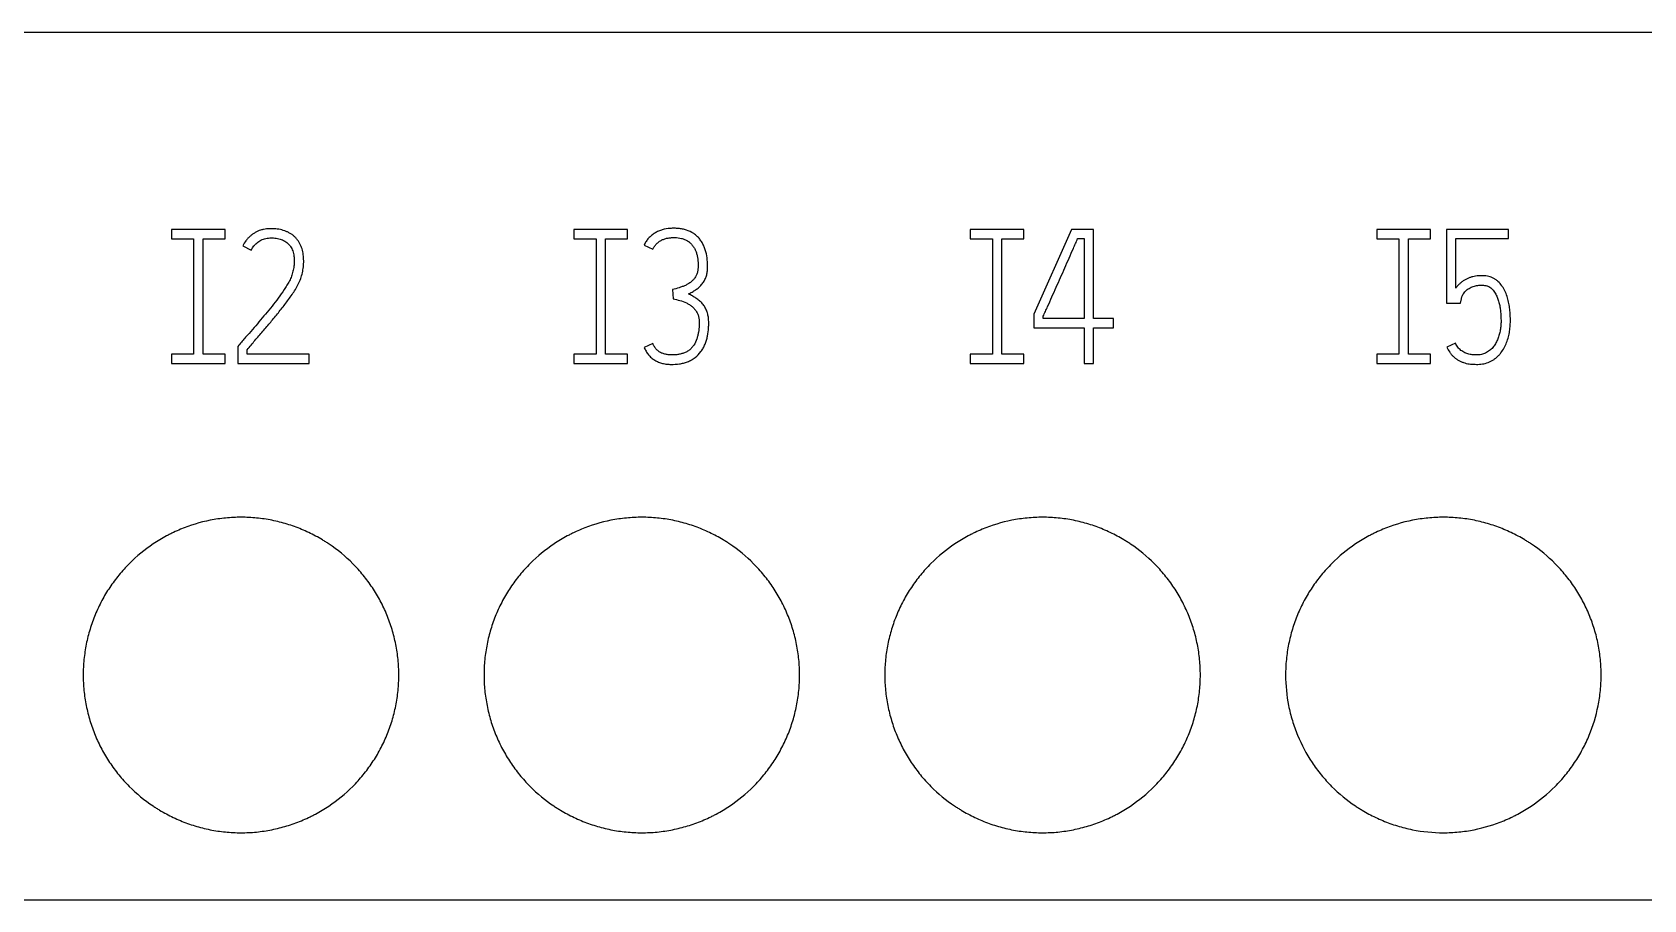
# Model space of a CAD drawing. Extents: x 0 to 420, y 0 to 297.
# Drawn here: x 113.14 to 133.57, y 223.79 to 234.79 of the extents above; entities that cross this region are included whole.
import ezdxf

# ---------------------------------------------------------------- set-up
doc = ezdxf.new("R2010")
doc.units = 0
doc.header["$LTSCALE"] = 23.1
doc.layers.add('10000_FRONT', color=7, linetype='CONTINUOUS')
doc.layers.add('10500_FRONT_LABELING', color=7, linetype='CONTINUOUS')

msp = doc.modelspace()

# ---------------------------------------------------------------- linework, layer by layer
at = {"layer": '10000_FRONT', "color": 7, "linetype": 'CONTINUOUS'}
for p, q in [((90.196, 234.789), (161.696, 234.789)), ((90.196, 223.789), (161.696, 223.789))]:
    msp.add_line(p, q, dxfattribs=at)
for points, knots in [([(117.786, 226.639), (117.786, 226.705), (117.783, 226.771), (117.77, 226.9), (117.761, 226.964), (117.735, 227.092), (117.72, 227.155), (117.691, 227.249), (117.681, 227.28), (117.659, 227.342), (117.647, 227.373), (117.61, 227.463), (117.554, 227.581), (117.488, 227.693), (117.433, 227.774), (117.415, 227.801), (117.376, 227.854), (117.355, 227.88), (117.293, 227.956), (117.249, 228.005), (117.111, 228.143), (117.01, 228.226), (116.888, 228.309), (116.874, 228.318), (116.846, 228.336), (116.832, 228.344), (116.789, 228.37), (116.761, 228.386), (116.674, 228.433), (116.615, 228.461), (116.494, 228.511), (116.433, 228.533), (116.339, 228.562), (116.307, 228.571), (116.243, 228.587), (116.211, 228.594), (116.114, 228.614), (115.984, 228.633), (115.853, 228.639), (115.723, 228.64), (115.657, 228.636), (115.558, 228.627), (115.526, 228.623), (115.46, 228.613), (115.298, 228.585), (115.142, 228.537), (114.99, 228.475), (114.96, 228.461), (114.915, 228.44), (114.901, 228.433), (114.871, 228.418), (114.798, 228.38), (114.728, 228.338), (114.565, 228.229), (114.464, 228.146), (114.348, 228.029), (114.325, 228.005), (114.281, 227.957), (114.26, 227.932), (114.197, 227.856), (114.159, 227.804), (114.086, 227.696), (114.053, 227.64), (114.007, 227.553), (113.992, 227.524), (113.964, 227.464), (113.95, 227.434), (113.913, 227.343), (113.869, 227.221), (113.838, 227.095), (113.818, 226.999), (113.813, 226.967), (113.803, 226.902), (113.799, 226.869), (113.789, 226.771), (113.786, 226.705), (113.786, 226.639)], [0, 0, 0, 0, 0.03125, 0.03125, 0.0625, 0.0625, 0.09375, 0.09375, 0.109375, 0.109375, 0.125, 0.125, 0.15625, 0.1875, 0.1875, 0.203125, 0.203125, 0.21875, 0.21875, 0.25, 0.25, 0.3125, 0.3125, 0.320312, 0.320312, 0.328125, 0.328125, 0.34375, 0.34375, 0.375, 0.375, 0.40625, 0.40625, 0.421875, 0.421875, 0.4375, 0.4375, 0.46875, 0.5, 0.5, 0.53125, 0.53125, 0.546875, 0.546875, 0.5625, 0.625, 0.625, 0.640625, 0.640625, 0.648438, 0.648438, 0.65625, 0.6875, 0.6875, 0.75, 0.75, 0.765625, 0.765625, 0.78125, 0.78125, 0.8125, 0.8125, 0.84375, 0.84375, 0.859375, 0.859375, 0.875, 0.875, 0.90625, 0.9375, 0.9375, 0.953125, 0.953125, 0.96875, 0.96875, 1, 1, 1, 1]), ([(122.866, 226.639), (122.866, 226.705), (122.863, 226.771), (122.85, 226.9), (122.841, 226.964), (122.815, 227.092), (122.8, 227.155), (122.771, 227.249), (122.761, 227.28), (122.739, 227.342), (122.727, 227.373), (122.69, 227.463), (122.634, 227.581), (122.568, 227.693), (122.513, 227.774), (122.495, 227.801), (122.456, 227.854), (122.435, 227.88), (122.373, 227.956), (122.329, 228.005), (122.191, 228.143), (122.09, 228.226), (121.968, 228.309), (121.954, 228.318), (121.926, 228.336), (121.912, 228.344), (121.869, 228.37), (121.841, 228.386), (121.754, 228.433), (121.695, 228.461), (121.574, 228.511), (121.513, 228.533), (121.419, 228.562), (121.387, 228.571), (121.323, 228.587), (121.291, 228.594), (121.194, 228.614), (121.064, 228.633), (120.933, 228.639), (120.803, 228.64), (120.737, 228.636), (120.638, 228.627), (120.606, 228.623), (120.54, 228.613), (120.378, 228.585), (120.222, 228.537), (120.07, 228.475), (120.04, 228.461), (119.995, 228.44), (119.981, 228.433), (119.951, 228.418), (119.878, 228.38), (119.808, 228.338), (119.645, 228.229), (119.544, 228.146), (119.428, 228.029), (119.405, 228.005), (119.361, 227.957), (119.34, 227.932), (119.277, 227.856), (119.239, 227.804), (119.166, 227.696), (119.133, 227.64), (119.087, 227.553), (119.072, 227.524), (119.044, 227.464), (119.03, 227.434), (118.993, 227.343), (118.949, 227.221), (118.918, 227.095), (118.898, 226.999), (118.893, 226.967), (118.883, 226.902), (118.879, 226.869), (118.869, 226.771), (118.866, 226.705), (118.866, 226.639)], [0, 0, 0, 0, 0.03125, 0.03125, 0.0625, 0.0625, 0.09375, 0.09375, 0.109375, 0.109375, 0.125, 0.125, 0.15625, 0.1875, 0.1875, 0.203125, 0.203125, 0.21875, 0.21875, 0.25, 0.25, 0.3125, 0.3125, 0.320312, 0.320312, 0.328125, 0.328125, 0.34375, 0.34375, 0.375, 0.375, 0.40625, 0.40625, 0.421875, 0.421875, 0.4375, 0.4375, 0.46875, 0.5, 0.5, 0.53125, 0.53125, 0.546875, 0.546875, 0.5625, 0.625, 0.625, 0.640625, 0.640625, 0.648438, 0.648438, 0.65625, 0.6875, 0.6875, 0.75, 0.75, 0.765625, 0.765625, 0.78125, 0.78125, 0.8125, 0.8125, 0.84375, 0.84375, 0.859375, 0.859375, 0.875, 0.875, 0.90625, 0.9375, 0.9375, 0.953125, 0.953125, 0.96875, 0.96875, 1, 1, 1, 1]), ([(127.946, 226.639), (127.946, 226.705), (127.943, 226.771), (127.93, 226.9), (127.921, 226.964), (127.895, 227.092), (127.88, 227.155), (127.851, 227.249), (127.841, 227.28), (127.819, 227.342), (127.807, 227.373), (127.77, 227.463), (127.714, 227.581), (127.648, 227.693), (127.593, 227.774), (127.575, 227.801), (127.536, 227.854), (127.515, 227.88), (127.453, 227.956), (127.409, 228.005), (127.271, 228.143), (127.17, 228.226), (127.048, 228.309), (127.034, 228.318), (127.006, 228.336), (126.992, 228.344), (126.949, 228.37), (126.921, 228.386), (126.834, 228.433), (126.775, 228.461), (126.654, 228.511), (126.593, 228.533), (126.499, 228.562), (126.467, 228.571), (126.403, 228.587), (126.371, 228.594), (126.274, 228.614), (126.144, 228.633), (126.013, 228.639), (125.883, 228.64), (125.817, 228.636), (125.718, 228.627), (125.686, 228.623), (125.62, 228.613), (125.458, 228.585), (125.302, 228.537), (125.15, 228.475), (125.12, 228.461), (125.075, 228.44), (125.061, 228.433), (125.031, 228.418), (124.958, 228.38), (124.888, 228.338), (124.725, 228.229), (124.624, 228.146), (124.508, 228.029), (124.485, 228.005), (124.441, 227.957), (124.42, 227.932), (124.357, 227.856), (124.319, 227.804), (124.246, 227.696), (124.213, 227.64), (124.167, 227.553), (124.152, 227.524), (124.124, 227.464), (124.11, 227.434), (124.073, 227.343), (124.029, 227.221), (123.998, 227.095), (123.978, 226.999), (123.973, 226.967), (123.963, 226.902), (123.959, 226.869), (123.949, 226.771), (123.946, 226.705), (123.946, 226.639)], [0, 0, 0, 0, 0.03125, 0.03125, 0.0625, 0.0625, 0.09375, 0.09375, 0.109375, 0.109375, 0.125, 0.125, 0.15625, 0.1875, 0.1875, 0.203125, 0.203125, 0.21875, 0.21875, 0.25, 0.25, 0.3125, 0.3125, 0.320312, 0.320312, 0.328125, 0.328125, 0.34375, 0.34375, 0.375, 0.375, 0.40625, 0.40625, 0.421875, 0.421875, 0.4375, 0.4375, 0.46875, 0.5, 0.5, 0.53125, 0.53125, 0.546875, 0.546875, 0.5625, 0.625, 0.625, 0.640625, 0.640625, 0.648438, 0.648438, 0.65625, 0.6875, 0.6875, 0.75, 0.75, 0.765625, 0.765625, 0.78125, 0.78125, 0.8125, 0.8125, 0.84375, 0.84375, 0.859375, 0.859375, 0.875, 0.875, 0.90625, 0.9375, 0.9375, 0.953125, 0.953125, 0.96875, 0.96875, 1, 1, 1, 1]), ([(133.026, 226.639), (133.026, 226.705), (133.023, 226.771), (133.01, 226.9), (133.001, 226.964), (132.975, 227.092), (132.96, 227.155), (132.931, 227.249), (132.921, 227.28), (132.899, 227.342), (132.887, 227.373), (132.85, 227.463), (132.794, 227.581), (132.728, 227.693), (132.673, 227.774), (132.655, 227.801), (132.616, 227.854), (132.595, 227.88), (132.533, 227.956), (132.489, 228.005), (132.351, 228.143), (132.25, 228.226), (132.128, 228.309), (132.114, 228.318), (132.086, 228.336), (132.072, 228.344), (132.029, 228.37), (132.001, 228.386), (131.914, 228.433), (131.855, 228.461), (131.734, 228.511), (131.673, 228.533), (131.579, 228.562), (131.547, 228.571), (131.483, 228.587), (131.451, 228.594), (131.354, 228.614), (131.224, 228.633), (131.093, 228.639), (130.963, 228.64), (130.897, 228.636), (130.798, 228.627), (130.766, 228.623), (130.7, 228.613), (130.538, 228.585), (130.382, 228.537), (130.23, 228.475), (130.2, 228.461), (130.155, 228.44), (130.141, 228.433), (130.111, 228.418), (130.038, 228.38), (129.968, 228.338), (129.805, 228.229), (129.704, 228.146), (129.588, 228.029), (129.565, 228.005), (129.521, 227.957), (129.5, 227.932), (129.437, 227.856), (129.399, 227.804), (129.326, 227.696), (129.293, 227.64), (129.247, 227.553), (129.232, 227.524), (129.204, 227.464), (129.19, 227.434), (129.153, 227.343), (129.109, 227.221), (129.078, 227.095), (129.058, 226.999), (129.053, 226.967), (129.043, 226.902), (129.039, 226.869), (129.029, 226.771), (129.026, 226.705), (129.026, 226.639)], [0, 0, 0, 0, 0.03125, 0.03125, 0.0625, 0.0625, 0.09375, 0.09375, 0.109375, 0.109375, 0.125, 0.125, 0.15625, 0.1875, 0.1875, 0.203125, 0.203125, 0.21875, 0.21875, 0.25, 0.25, 0.3125, 0.3125, 0.320312, 0.320312, 0.328125, 0.328125, 0.34375, 0.34375, 0.375, 0.375, 0.40625, 0.40625, 0.421875, 0.421875, 0.4375, 0.4375, 0.46875, 0.5, 0.5, 0.53125, 0.53125, 0.546875, 0.546875, 0.5625, 0.625, 0.625, 0.640625, 0.640625, 0.648438, 0.648438, 0.65625, 0.6875, 0.6875, 0.75, 0.75, 0.765625, 0.765625, 0.78125, 0.78125, 0.8125, 0.8125, 0.84375, 0.84375, 0.859375, 0.859375, 0.875, 0.875, 0.90625, 0.9375, 0.9375, 0.953125, 0.953125, 0.96875, 0.96875, 1, 1, 1, 1]), ([(113.786, 226.639), (113.786, 226.574), (113.789, 226.508), (113.802, 226.379), (113.812, 226.315), (113.837, 226.187), (113.853, 226.124), (113.881, 226.03), (113.891, 225.999), (113.913, 225.937), (113.925, 225.906), (113.962, 225.816), (114.018, 225.698), (114.085, 225.586), (114.139, 225.505), (114.158, 225.478), (114.197, 225.425), (114.217, 225.399), (114.279, 225.322), (114.323, 225.274), (114.462, 225.135), (114.562, 225.052), (114.685, 224.97), (114.699, 224.961), (114.726, 224.943), (114.741, 224.934), (114.783, 224.909), (114.812, 224.893), (114.898, 224.846), (114.957, 224.818), (115.078, 224.768), (115.139, 224.746), (115.233, 224.717), (115.265, 224.708), (115.329, 224.692), (115.361, 224.685), (115.458, 224.665), (115.588, 224.646), (115.719, 224.64), (115.85, 224.639), (115.915, 224.642), (116.014, 224.652), (116.047, 224.656), (116.112, 224.666), (116.144, 224.672), (116.241, 224.691), (116.304, 224.707), (116.429, 224.745), (116.491, 224.767), (116.582, 224.804), (116.612, 224.818), (116.657, 224.839), (116.671, 224.846), (116.701, 224.861), (116.774, 224.899), (116.844, 224.941), (117.007, 225.05), (117.108, 225.133), (117.225, 225.25), (117.247, 225.273), (117.291, 225.322), (117.313, 225.347), (117.375, 225.423), (117.413, 225.475), (117.486, 225.583), (117.519, 225.639), (117.566, 225.726), (117.58, 225.755), (117.609, 225.815), (117.622, 225.845), (117.659, 225.936), (117.703, 226.058), (117.735, 226.184), (117.754, 226.28), (117.759, 226.312), (117.769, 226.377), (117.773, 226.41), (117.783, 226.508), (117.786, 226.574), (117.786, 226.639)], [0, 0, 0, 0, 0.03125, 0.03125, 0.0625, 0.0625, 0.09375, 0.09375, 0.109375, 0.109375, 0.125, 0.125, 0.15625, 0.1875, 0.1875, 0.203125, 0.203125, 0.21875, 0.21875, 0.25, 0.25, 0.3125, 0.3125, 0.320312, 0.320312, 0.328125, 0.328125, 0.34375, 0.34375, 0.375, 0.375, 0.40625, 0.40625, 0.421875, 0.421875, 0.4375, 0.4375, 0.46875, 0.5, 0.5, 0.53125, 0.53125, 0.546875, 0.546875, 0.5625, 0.5625, 0.59375, 0.59375, 0.625, 0.625, 0.640625, 0.640625, 0.648438, 0.648438, 0.65625, 0.6875, 0.6875, 0.75, 0.75, 0.765625, 0.765625, 0.78125, 0.78125, 0.8125, 0.8125, 0.84375, 0.84375, 0.859375, 0.859375, 0.875, 0.875, 0.90625, 0.9375, 0.9375, 0.953125, 0.953125, 0.96875, 0.96875, 1, 1, 1, 1]), ([(118.866, 226.639), (118.866, 226.574), (118.869, 226.508), (118.882, 226.379), (118.892, 226.315), (118.917, 226.187), (118.933, 226.124), (118.961, 226.03), (118.971, 225.999), (118.993, 225.937), (119.005, 225.906), (119.042, 225.816), (119.098, 225.698), (119.165, 225.586), (119.219, 225.505), (119.238, 225.478), (119.277, 225.425), (119.297, 225.399), (119.359, 225.322), (119.403, 225.274), (119.542, 225.135), (119.642, 225.052), (119.765, 224.97), (119.779, 224.961), (119.806, 224.943), (119.821, 224.934), (119.863, 224.909), (119.892, 224.893), (119.978, 224.846), (120.037, 224.818), (120.158, 224.768), (120.219, 224.746), (120.313, 224.717), (120.345, 224.708), (120.409, 224.692), (120.441, 224.685), (120.538, 224.665), (120.668, 224.646), (120.799, 224.64), (120.93, 224.639), (120.995, 224.642), (121.094, 224.652), (121.127, 224.656), (121.192, 224.666), (121.224, 224.672), (121.321, 224.691), (121.384, 224.707), (121.509, 224.745), (121.571, 224.767), (121.662, 224.804), (121.692, 224.818), (121.737, 224.839), (121.751, 224.846), (121.781, 224.861), (121.854, 224.899), (121.924, 224.941), (122.087, 225.05), (122.188, 225.133), (122.305, 225.25), (122.327, 225.273), (122.371, 225.322), (122.393, 225.347), (122.455, 225.423), (122.493, 225.475), (122.566, 225.583), (122.599, 225.639), (122.646, 225.726), (122.66, 225.755), (122.689, 225.815), (122.702, 225.845), (122.739, 225.936), (122.783, 226.058), (122.815, 226.184), (122.834, 226.28), (122.839, 226.312), (122.849, 226.377), (122.853, 226.41), (122.863, 226.508), (122.866, 226.574), (122.866, 226.639)], [0, 0, 0, 0, 0.03125, 0.03125, 0.0625, 0.0625, 0.09375, 0.09375, 0.109375, 0.109375, 0.125, 0.125, 0.15625, 0.1875, 0.1875, 0.203125, 0.203125, 0.21875, 0.21875, 0.25, 0.25, 0.3125, 0.3125, 0.320312, 0.320312, 0.328125, 0.328125, 0.34375, 0.34375, 0.375, 0.375, 0.40625, 0.40625, 0.421875, 0.421875, 0.4375, 0.4375, 0.46875, 0.5, 0.5, 0.53125, 0.53125, 0.546875, 0.546875, 0.5625, 0.5625, 0.59375, 0.59375, 0.625, 0.625, 0.640625, 0.640625, 0.648438, 0.648438, 0.65625, 0.6875, 0.6875, 0.75, 0.75, 0.765625, 0.765625, 0.78125, 0.78125, 0.8125, 0.8125, 0.84375, 0.84375, 0.859375, 0.859375, 0.875, 0.875, 0.90625, 0.9375, 0.9375, 0.953125, 0.953125, 0.96875, 0.96875, 1, 1, 1, 1]), ([(123.946, 226.639), (123.946, 226.574), (123.949, 226.508), (123.962, 226.379), (123.972, 226.315), (123.997, 226.187), (124.013, 226.124), (124.041, 226.03), (124.051, 225.999), (124.073, 225.937), (124.085, 225.906), (124.122, 225.816), (124.178, 225.698), (124.245, 225.586), (124.299, 225.505), (124.318, 225.478), (124.357, 225.425), (124.377, 225.399), (124.439, 225.322), (124.483, 225.274), (124.622, 225.135), (124.722, 225.052), (124.845, 224.97), (124.859, 224.961), (124.886, 224.943), (124.901, 224.934), (124.943, 224.909), (124.972, 224.893), (125.058, 224.846), (125.117, 224.818), (125.238, 224.768), (125.299, 224.746), (125.393, 224.717), (125.425, 224.708), (125.489, 224.692), (125.521, 224.685), (125.618, 224.665), (125.748, 224.646), (125.879, 224.64), (126.01, 224.639), (126.075, 224.642), (126.174, 224.652), (126.207, 224.656), (126.272, 224.666), (126.304, 224.672), (126.401, 224.691), (126.464, 224.707), (126.589, 224.745), (126.651, 224.767), (126.742, 224.804), (126.772, 224.818), (126.817, 224.839), (126.831, 224.846), (126.861, 224.861), (126.934, 224.899), (127.004, 224.941), (127.167, 225.05), (127.268, 225.133), (127.385, 225.25), (127.407, 225.273), (127.451, 225.322), (127.473, 225.347), (127.535, 225.423), (127.573, 225.475), (127.646, 225.583), (127.679, 225.639), (127.726, 225.726), (127.74, 225.755), (127.769, 225.815), (127.782, 225.845), (127.819, 225.936), (127.863, 226.058), (127.895, 226.184), (127.914, 226.28), (127.919, 226.312), (127.929, 226.377), (127.933, 226.41), (127.943, 226.508), (127.946, 226.574), (127.946, 226.639)], [0, 0, 0, 0, 0.03125, 0.03125, 0.0625, 0.0625, 0.09375, 0.09375, 0.109375, 0.109375, 0.125, 0.125, 0.15625, 0.1875, 0.1875, 0.203125, 0.203125, 0.21875, 0.21875, 0.25, 0.25, 0.3125, 0.3125, 0.320312, 0.320312, 0.328125, 0.328125, 0.34375, 0.34375, 0.375, 0.375, 0.40625, 0.40625, 0.421875, 0.421875, 0.4375, 0.4375, 0.46875, 0.5, 0.5, 0.53125, 0.53125, 0.546875, 0.546875, 0.5625, 0.5625, 0.59375, 0.59375, 0.625, 0.625, 0.640625, 0.640625, 0.648438, 0.648438, 0.65625, 0.6875, 0.6875, 0.75, 0.75, 0.765625, 0.765625, 0.78125, 0.78125, 0.8125, 0.8125, 0.84375, 0.84375, 0.859375, 0.859375, 0.875, 0.875, 0.90625, 0.9375, 0.9375, 0.953125, 0.953125, 0.96875, 0.96875, 1, 1, 1, 1]), ([(129.026, 226.639), (129.026, 226.508), (129.039, 226.378), (129.077, 226.187), (129.093, 226.124), (129.121, 226.03), (129.131, 225.999), (129.153, 225.937), (129.165, 225.906), (129.228, 225.755), (129.289, 225.64), (129.379, 225.504), (129.398, 225.478), (129.437, 225.425), (129.457, 225.399), (129.52, 225.322), (129.564, 225.274), (129.702, 225.135), (129.802, 225.052), (129.925, 224.97), (129.939, 224.961), (129.967, 224.943), (129.981, 224.934), (130.023, 224.909), (130.052, 224.892), (130.139, 224.846), (130.198, 224.818), (130.318, 224.768), (130.38, 224.746), (130.474, 224.717), (130.505, 224.708), (130.569, 224.692), (130.602, 224.685), (130.764, 224.652), (130.894, 224.64), (131.09, 224.639), (131.155, 224.643), (131.254, 224.652), (131.287, 224.656), (131.352, 224.666), (131.385, 224.672), (131.545, 224.704), (131.67, 224.742), (131.822, 224.804), (131.852, 224.818), (131.897, 224.839), (131.912, 224.846), (131.941, 224.861), (131.956, 224.869), (132.028, 224.908), (132.085, 224.941), (132.247, 225.05), (132.348, 225.133), (132.465, 225.25), (132.488, 225.274), (132.532, 225.322), (132.596, 225.397), (132.654, 225.475), (132.726, 225.583), (132.759, 225.639), (132.806, 225.726), (132.82, 225.755), (132.849, 225.815), (132.862, 225.845), (132.924, 225.996), (132.962, 226.121), (132.994, 226.28), (132.999, 226.312), (133.009, 226.377), (133.013, 226.41), (133.023, 226.508), (133.026, 226.574), (133.026, 226.639)], [0, 0, 0, 0, 0.0625, 0.0625, 0.09375, 0.09375, 0.109375, 0.109375, 0.125, 0.125, 0.1875, 0.1875, 0.203125, 0.203125, 0.21875, 0.21875, 0.25, 0.25, 0.3125, 0.3125, 0.320312, 0.320312, 0.328125, 0.328125, 0.34375, 0.34375, 0.375, 0.375, 0.40625, 0.40625, 0.421875, 0.421875, 0.4375, 0.4375, 0.5, 0.5, 0.53125, 0.53125, 0.546875, 0.546875, 0.5625, 0.5625, 0.625, 0.625, 0.640625, 0.640625, 0.648438, 0.648438, 0.65625, 0.65625, 0.6875, 0.6875, 0.75, 0.75, 0.765625, 0.765625, 0.78125, 0.8125, 0.8125, 0.84375, 0.84375, 0.859375, 0.859375, 0.875, 0.875, 0.9375, 0.9375, 0.953125, 0.953125, 0.96875, 0.96875, 1, 1, 1, 1])]:
    msp.add_open_spline(points, degree=3, knots=knots, dxfattribs=at)
at = {"layer": '10500_FRONT_LABELING', "color": 7, "linetype": 'CONTINUOUS'}
for p, q in [((114.906, 232.289), (114.906, 232.169)), ((115.586, 232.289), (114.906, 232.289)), ((115.586, 232.169), (115.586, 232.289)), ((120.006, 232.289), (120.006, 232.169)), ((120.686, 232.289), (120.006, 232.289)), ((120.686, 232.169), (120.686, 232.289)), ((125.03, 232.289), (125.03, 232.169)), ((125.71, 232.289), (125.03, 232.289)), ((125.71, 232.169), (125.71, 232.289)), ((126.312, 232.289), (125.836, 231.214)), ((126.593, 232.289), (126.312, 232.289)), ((126.593, 231.158), (126.593, 232.289)), ((130.182, 232.289), (130.182, 232.169)), ((130.862, 232.289), (130.182, 232.289)), ((130.862, 232.169), (130.862, 232.289)), ((131.066, 232.289), (131.066, 231.356)), ((131.851, 232.289), (131.066, 232.289)), ((131.851, 232.172), (131.851, 232.289)), ((114.906, 232.169), (115.186, 232.169)), ((115.186, 232.169), (115.186, 230.709)), ((115.306, 230.709), (115.306, 232.169)), ((115.306, 232.169), (115.586, 232.169)), ((115.81, 232.08), (115.916, 232.025)), ((120.006, 232.169), (120.286, 232.169)), ((120.286, 232.169), (120.286, 230.709)), ((120.406, 230.709), (120.406, 232.169)), ((120.406, 232.169), (120.686, 232.169)), ((120.896, 232.091), (121.005, 232.037)), ((125.03, 232.169), (125.31, 232.169)), ((125.31, 232.169), (125.31, 230.709)), ((125.43, 230.709), (125.43, 232.169)), ((125.43, 232.169), (125.71, 232.169)), ((126.39, 232.172), (126.473, 232.172)), ((126.473, 232.172), (126.473, 231.158)), ((130.182, 232.169), (130.462, 232.169)), ((130.462, 232.169), (130.462, 230.709)), ((130.582, 230.709), (130.582, 232.169)), ((130.582, 232.169), (130.862, 232.169)), ((131.184, 231.544), (131.184, 232.172)), ((131.184, 232.172), (131.851, 232.172)), ((121.257, 231.526), (121.264, 231.408)), ((131.066, 231.356), (131.245, 231.356)), ((131.245, 231.356), (131.255, 231.408)), ((125.836, 231.214), (125.836, 231.04)), ((125.836, 231.04), (126.473, 231.04)), ((125.954, 231.158), (125.954, 231.188)), ((126.473, 231.158), (125.954, 231.158)), ((126.473, 231.04), (126.473, 230.589)), ((126.843, 231.158), (126.593, 231.158)), ((126.593, 230.589), (126.593, 231.04)), ((126.593, 231.04), (126.843, 231.04)), ((126.843, 231.04), (126.843, 231.158)), ((115.76, 230.823), (115.746, 230.806)), ((121.005, 230.842), (120.896, 230.792)), ((131.179, 230.846), (131.071, 230.797)), ((114.906, 230.709), (114.906, 230.589)), ((115.186, 230.709), (114.906, 230.709)), ((115.586, 230.709), (115.306, 230.709)), ((115.586, 230.589), (115.586, 230.709)), ((115.746, 230.806), (115.746, 230.589)), ((115.864, 230.707), (115.864, 230.764)), ((116.652, 230.707), (115.864, 230.707)), ((116.652, 230.589), (116.652, 230.707)), ((120.006, 230.709), (120.006, 230.589)), ((120.286, 230.709), (120.006, 230.709)), ((120.686, 230.709), (120.406, 230.709)), ((120.686, 230.589), (120.686, 230.709)), ((125.03, 230.709), (125.03, 230.589)), ((125.31, 230.709), (125.03, 230.709)), ((125.71, 230.709), (125.43, 230.709)), ((125.71, 230.589), (125.71, 230.709)), ((130.182, 230.709), (130.182, 230.589)), ((130.462, 230.709), (130.182, 230.709)), ((130.862, 230.709), (130.582, 230.709)), ((130.862, 230.589), (130.862, 230.709)), ((114.906, 230.589), (115.586, 230.589)), ((115.746, 230.589), (116.652, 230.589)), ((120.006, 230.589), (120.686, 230.589)), ((125.03, 230.589), (125.71, 230.589)), ((126.473, 230.589), (126.593, 230.589)), ((130.182, 230.589), (130.862, 230.589))]:
    msp.add_line(p, q, dxfattribs=at)
for points, knots in [([(115.864, 230.764), (115.897, 230.803), (115.93, 230.842), (115.996, 230.92), (116.029, 230.959), (116.096, 231.037), (116.129, 231.076), (116.195, 231.154), (116.227, 231.194), (116.292, 231.273), (116.324, 231.313), (116.37, 231.374), (116.385, 231.395), (116.415, 231.437), (116.43, 231.458), (116.458, 231.5), (116.472, 231.522), (116.498, 231.566), (116.51, 231.589), (116.531, 231.635), (116.541, 231.659), (116.557, 231.707), (116.563, 231.733), (116.573, 231.783), (116.577, 231.808), (116.581, 231.859), (116.581, 231.885), (116.579, 231.936), (116.577, 231.962), (116.568, 232.012), (116.562, 232.037), (116.549, 232.074), (116.543, 232.086), (116.532, 232.109), (116.526, 232.12), (116.512, 232.142), (116.505, 232.152), (116.489, 232.172), (116.48, 232.182), (116.462, 232.2), (116.452, 232.209), (116.432, 232.225), (116.421, 232.232), (116.399, 232.245), (116.388, 232.251), (116.364, 232.262), (116.352, 232.267), (116.316, 232.28), (116.291, 232.287), (116.253, 232.293), (116.24, 232.295), (116.214, 232.298), (116.201, 232.298), (116.162, 232.299), (116.137, 232.298), (116.098, 232.294), (116.085, 232.292), (116.06, 232.287), (116.047, 232.284), (116.01, 232.272), (115.987, 232.262), (115.953, 232.242), (115.942, 232.235), (115.921, 232.22), (115.901, 232.204), (115.883, 232.186), (115.865, 232.167), (115.857, 232.157), (115.834, 232.125), (115.82, 232.103), (115.81, 232.08)], [0, 0, 0, 0, 0.0625, 0.0625, 0.125, 0.125, 0.1875, 0.1875, 0.25, 0.25, 0.3125, 0.3125, 0.34375, 0.34375, 0.375, 0.375, 0.40625, 0.40625, 0.4375, 0.4375, 0.46875, 0.46875, 0.5, 0.5, 0.53125, 0.53125, 0.5625, 0.5625, 0.59375, 0.59375, 0.625, 0.625, 0.640625, 0.640625, 0.65625, 0.65625, 0.671875, 0.671875, 0.6875, 0.6875, 0.703125, 0.703125, 0.71875, 0.71875, 0.734375, 0.734375, 0.75, 0.75, 0.78125, 0.78125, 0.796875, 0.796875, 0.8125, 0.8125, 0.84375, 0.84375, 0.859375, 0.859375, 0.875, 0.875, 0.90625, 0.90625, 0.921875, 0.921875, 0.9375, 0.953125, 0.953125, 0.96875, 0.96875, 1, 1, 1, 1]), ([(121.46, 231.471), (121.475, 231.479), (121.49, 231.487), (121.519, 231.504), (121.534, 231.513), (121.555, 231.527), (121.562, 231.532), (121.576, 231.542), (121.582, 231.547), (121.595, 231.559), (121.601, 231.564), (121.613, 231.577), (121.619, 231.583), (121.636, 231.603), (121.646, 231.617), (121.659, 231.639), (121.663, 231.646), (121.67, 231.662), (121.674, 231.67), (121.683, 231.694), (121.688, 231.71), (121.695, 231.744), (121.697, 231.761), (121.7, 231.795), (121.7, 231.812), (121.7, 231.846), (121.699, 231.863), (121.696, 231.914), (121.692, 231.948), (121.681, 231.998), (121.676, 232.015), (121.666, 232.047), (121.66, 232.063), (121.646, 232.094), (121.638, 232.11), (121.625, 232.132), (121.62, 232.139), (121.61, 232.153), (121.605, 232.16), (121.589, 232.18), (121.577, 232.192), (121.558, 232.21), (121.552, 232.215), (121.538, 232.226), (121.531, 232.231), (121.495, 232.255), (121.464, 232.27), (121.423, 232.283), (121.415, 232.286), (121.398, 232.29), (121.373, 232.296), (121.33, 232.302), (121.296, 232.303), (121.262, 232.304), (121.244, 232.303), (121.193, 232.3), (121.159, 232.294), (121.118, 232.282), (121.11, 232.28), (121.094, 232.274), (121.085, 232.271), (121.062, 232.26), (121.031, 232.244), (121.003, 232.224), (120.983, 232.208), (120.977, 232.202), (120.964, 232.19), (120.958, 232.184), (120.941, 232.165), (120.93, 232.151), (120.916, 232.13), (120.912, 232.122), (120.903, 232.107), (120.9, 232.099), (120.896, 232.091)], [0, 0, 0, 0, 0.03125, 0.03125, 0.0625, 0.0625, 0.078125, 0.078125, 0.09375, 0.09375, 0.109375, 0.109375, 0.125, 0.125, 0.15625, 0.15625, 0.171875, 0.171875, 0.1875, 0.1875, 0.21875, 0.21875, 0.25, 0.25, 0.28125, 0.28125, 0.3125, 0.3125, 0.375, 0.375, 0.40625, 0.40625, 0.4375, 0.4375, 0.46875, 0.46875, 0.484375, 0.484375, 0.5, 0.5, 0.53125, 0.53125, 0.546875, 0.546875, 0.5625, 0.5625, 0.625, 0.625, 0.640625, 0.640625, 0.65625, 0.6875, 0.71875, 0.71875, 0.75, 0.75, 0.8125, 0.8125, 0.828125, 0.828125, 0.84375, 0.84375, 0.875, 0.90625, 0.90625, 0.921875, 0.921875, 0.9375, 0.9375, 0.96875, 0.96875, 0.984375, 0.984375, 1, 1, 1, 1]), ([(115.916, 232.025), (115.925, 232.045), (115.937, 232.064), (115.957, 232.089), (115.965, 232.097), (115.981, 232.113), (115.997, 232.127), (116.015, 232.139), (116.034, 232.15), (116.044, 232.155), (116.074, 232.168), (116.096, 232.174), (116.128, 232.179), (116.139, 232.18), (116.161, 232.181), (116.172, 232.181), (116.205, 232.181), (116.227, 232.179), (116.259, 232.173), (116.27, 232.17), (116.291, 232.164), (116.301, 232.16), (116.322, 232.152), (116.331, 232.147), (116.35, 232.136), (116.36, 232.129), (116.376, 232.116), (116.384, 232.108), (116.395, 232.096), (116.399, 232.092), (116.406, 232.083), (116.409, 232.079), (116.418, 232.065), (116.424, 232.056), (116.434, 232.036), (116.438, 232.026), (116.449, 231.995), (116.453, 231.974), (116.458, 231.941), (116.459, 231.931), (116.46, 231.909), (116.461, 231.898), (116.46, 231.865), (116.459, 231.843), (116.453, 231.801), (116.449, 231.779), (116.442, 231.748), (116.439, 231.737), (116.433, 231.716), (116.43, 231.706), (116.418, 231.675), (116.41, 231.655), (116.39, 231.617), (116.379, 231.599), (116.356, 231.562), (116.345, 231.544), (116.309, 231.489), (116.284, 231.454), (116.233, 231.385), (116.206, 231.35), (116.152, 231.283), (116.125, 231.25), (116.069, 231.183), (116.042, 231.15), (115.986, 231.085), (115.958, 231.052), (115.902, 230.986), (115.873, 230.953), (115.831, 230.905), (115.817, 230.888), (115.788, 230.856), (115.774, 230.839), (115.76, 230.823)], [0, 0, 0, 0, 0.03125, 0.03125, 0.046875, 0.046875, 0.0625, 0.078125, 0.078125, 0.09375, 0.09375, 0.125, 0.125, 0.140625, 0.140625, 0.15625, 0.15625, 0.1875, 0.1875, 0.203125, 0.203125, 0.21875, 0.21875, 0.234375, 0.234375, 0.25, 0.25, 0.265625, 0.265625, 0.273438, 0.273438, 0.28125, 0.28125, 0.296875, 0.296875, 0.3125, 0.3125, 0.34375, 0.34375, 0.359375, 0.359375, 0.375, 0.375, 0.40625, 0.40625, 0.4375, 0.4375, 0.453125, 0.453125, 0.46875, 0.46875, 0.5, 0.5, 0.53125, 0.53125, 0.5625, 0.5625, 0.625, 0.625, 0.6875, 0.6875, 0.75, 0.75, 0.8125, 0.8125, 0.875, 0.875, 0.9375, 0.9375, 0.96875, 0.96875, 1, 1, 1, 1]), ([(121.005, 232.037), (121.011, 232.05), (121.018, 232.062), (121.033, 232.085), (121.042, 232.096), (121.062, 232.116), (121.073, 232.125), (121.095, 232.142), (121.107, 232.149), (121.133, 232.161), (121.146, 232.166), (121.173, 232.175), (121.187, 232.178), (121.215, 232.182), (121.229, 232.184), (121.257, 232.186), (121.271, 232.186), (121.313, 232.185), (121.341, 232.182), (121.376, 232.174), (121.383, 232.172), (121.396, 232.167), (121.403, 232.165), (121.422, 232.157), (121.435, 232.151), (121.453, 232.139), (121.459, 232.135), (121.47, 232.126), (121.475, 232.122), (121.49, 232.107), (121.5, 232.097), (121.513, 232.08), (121.517, 232.074), (121.525, 232.063), (121.536, 232.045), (121.545, 232.026), (121.556, 232), (121.56, 231.986), (121.568, 231.959), (121.57, 231.945), (121.577, 231.904), (121.579, 231.876), (121.58, 231.834), (121.58, 231.82), (121.579, 231.792), (121.578, 231.778), (121.573, 231.751), (121.57, 231.737), (121.56, 231.71), (121.554, 231.698), (121.542, 231.68), (121.538, 231.674), (121.53, 231.663), (121.525, 231.657), (121.511, 231.642), (121.501, 231.632), (121.479, 231.614), (121.467, 231.606), (121.443, 231.592), (121.431, 231.585), (121.405, 231.573), (121.392, 231.568), (121.365, 231.559), (121.352, 231.554), (121.311, 231.542), (121.284, 231.533), (121.257, 231.526)], [0, 0, 0, 0, 0.03125, 0.03125, 0.0625, 0.0625, 0.09375, 0.09375, 0.125, 0.125, 0.15625, 0.15625, 0.1875, 0.1875, 0.21875, 0.21875, 0.25, 0.25, 0.3125, 0.3125, 0.328125, 0.328125, 0.34375, 0.34375, 0.375, 0.375, 0.390625, 0.390625, 0.40625, 0.40625, 0.4375, 0.4375, 0.453125, 0.453125, 0.46875, 0.5, 0.5, 0.53125, 0.53125, 0.5625, 0.5625, 0.625, 0.625, 0.65625, 0.65625, 0.6875, 0.6875, 0.71875, 0.71875, 0.75, 0.75, 0.765625, 0.765625, 0.78125, 0.78125, 0.8125, 0.8125, 0.84375, 0.84375, 0.875, 0.875, 0.90625, 0.90625, 0.9375, 0.9375, 1, 1, 1, 1]), ([(125.954, 231.188), (125.959, 231.198), (125.963, 231.209), (125.973, 231.229), (125.977, 231.239), (125.991, 231.27), (126, 231.29), (126.028, 231.352), (126.046, 231.393), (126.082, 231.475), (126.1, 231.516), (126.137, 231.598), (126.155, 231.638), (126.192, 231.72), (126.21, 231.761), (126.246, 231.843), (126.264, 231.884), (126.3, 231.966), (126.318, 232.007), (126.345, 232.069), (126.354, 232.089), (126.372, 232.13), (126.381, 232.151), (126.39, 232.172)], [0, 0, 0, 0, 0.03125, 0.03125, 0.0625, 0.0625, 0.125, 0.125, 0.25, 0.25, 0.375, 0.375, 0.5, 0.5, 0.625, 0.625, 0.75, 0.75, 0.875, 0.875, 0.9375, 0.9375, 1, 1, 1, 1]), ([(131.071, 230.797), (131.081, 230.775), (131.093, 230.753), (131.113, 230.723), (131.12, 230.713), (131.136, 230.694), (131.145, 230.685), (131.163, 230.668), (131.173, 230.66), (131.192, 230.646), (131.202, 230.639), (131.223, 230.626), (131.234, 230.62), (131.257, 230.61), (131.269, 230.605), (131.292, 230.597), (131.304, 230.594), (131.328, 230.588), (131.34, 230.585), (131.365, 230.582), (131.378, 230.581), (131.402, 230.579), (131.415, 230.579), (131.44, 230.578), (131.452, 230.577), (131.477, 230.578), (131.49, 230.579), (131.514, 230.582), (131.527, 230.584), (131.552, 230.589), (131.564, 230.593), (131.599, 230.604), (131.622, 230.614), (131.655, 230.633), (131.666, 230.64), (131.686, 230.654), (131.696, 230.662), (131.714, 230.679), (131.723, 230.687), (131.74, 230.706), (131.748, 230.715), (131.771, 230.745), (131.785, 230.766), (131.808, 230.809), (131.819, 230.832), (131.837, 230.879), (131.845, 230.902), (131.857, 230.95), (131.862, 230.974), (131.869, 231.023), (131.872, 231.048), (131.875, 231.097), (131.875, 231.122), (131.875, 231.172), (131.873, 231.221), (131.868, 231.27), (131.862, 231.319), (131.857, 231.344), (131.847, 231.392), (131.841, 231.417), (131.825, 231.464), (131.816, 231.487), (131.8, 231.521), (131.794, 231.532), (131.781, 231.554), (131.775, 231.564), (131.753, 231.594), (131.737, 231.613), (131.713, 231.634), (131.708, 231.638), (131.698, 231.646), (131.693, 231.65), (131.678, 231.66), (131.667, 231.667), (131.644, 231.678), (131.633, 231.683), (131.609, 231.691), (131.597, 231.694), (131.572, 231.698), (131.559, 231.7), (131.534, 231.702), (131.522, 231.702), (131.496, 231.702), (131.484, 231.702), (131.459, 231.7), (131.447, 231.698), (131.422, 231.694), (131.41, 231.692), (131.385, 231.686), (131.373, 231.682), (131.349, 231.674), (131.338, 231.669), (131.315, 231.659), (131.304, 231.653), (131.283, 231.64), (131.272, 231.633), (131.252, 231.617), (131.242, 231.609), (131.224, 231.592), (131.215, 231.583), (131.199, 231.565), (131.191, 231.555), (131.184, 231.544)], [0, 0, 0, 0, 0.03125, 0.03125, 0.046875, 0.046875, 0.0625, 0.0625, 0.078125, 0.078125, 0.09375, 0.09375, 0.109375, 0.109375, 0.125, 0.125, 0.140625, 0.140625, 0.15625, 0.15625, 0.171875, 0.171875, 0.1875, 0.1875, 0.203125, 0.203125, 0.21875, 0.21875, 0.234375, 0.234375, 0.25, 0.25, 0.28125, 0.28125, 0.296875, 0.296875, 0.3125, 0.3125, 0.328125, 0.328125, 0.34375, 0.34375, 0.375, 0.375, 0.40625, 0.40625, 0.4375, 0.4375, 0.46875, 0.46875, 0.5, 0.5, 0.53125, 0.53125, 0.5625, 0.59375, 0.59375, 0.625, 0.625, 0.65625, 0.65625, 0.6875, 0.6875, 0.703125, 0.703125, 0.71875, 0.71875, 0.75, 0.75, 0.757812, 0.757812, 0.765625, 0.765625, 0.78125, 0.78125, 0.796875, 0.796875, 0.8125, 0.8125, 0.828125, 0.828125, 0.84375, 0.84375, 0.859375, 0.859375, 0.875, 0.875, 0.890625, 0.890625, 0.90625, 0.90625, 0.921875, 0.921875, 0.9375, 0.9375, 0.953125, 0.953125, 0.96875, 0.96875, 0.984375, 0.984375, 1, 1, 1, 1]), ([(120.896, 230.792), (120.903, 230.776), (120.911, 230.76), (120.929, 230.729), (120.939, 230.714), (120.955, 230.693), (120.961, 230.687), (120.974, 230.674), (120.98, 230.667), (121.001, 230.65), (121.015, 230.64), (121.038, 230.626), (121.046, 230.622), (121.062, 230.614), (121.07, 230.611), (121.095, 230.6), (121.112, 230.595), (121.147, 230.586), (121.165, 230.583), (121.192, 230.58), (121.201, 230.58), (121.219, 230.578), (121.228, 230.578), (121.272, 230.577), (121.308, 230.579), (121.361, 230.586), (121.378, 230.59), (121.404, 230.597), (121.413, 230.599), (121.43, 230.605), (121.439, 230.608), (121.464, 230.617), (121.48, 230.625), (121.504, 230.638), (121.511, 230.643), (121.527, 230.653), (121.534, 230.658), (121.57, 230.686), (121.595, 230.711), (121.621, 230.748), (121.626, 230.755), (121.636, 230.77), (121.65, 230.793), (121.661, 230.818), (121.675, 230.851), (121.681, 230.868), (121.691, 230.902), (121.695, 230.92), (121.706, 230.972), (121.71, 231.007), (121.714, 231.061), (121.714, 231.078), (121.714, 231.114), (121.714, 231.132), (121.711, 231.168), (121.709, 231.185), (121.703, 231.212), (121.701, 231.221), (121.696, 231.238), (121.693, 231.246), (121.683, 231.271), (121.675, 231.287), (121.662, 231.311), (121.657, 231.318), (121.647, 231.333), (121.641, 231.34), (121.624, 231.361), (121.611, 231.373), (121.583, 231.396), (121.568, 231.407), (121.538, 231.427), (121.523, 231.436), (121.492, 231.454), (121.476, 231.463), (121.46, 231.471)], [0, 0, 0, 0, 0.03125, 0.03125, 0.0625, 0.0625, 0.078125, 0.078125, 0.09375, 0.09375, 0.125, 0.125, 0.140625, 0.140625, 0.15625, 0.15625, 0.1875, 0.1875, 0.21875, 0.21875, 0.234375, 0.234375, 0.25, 0.25, 0.3125, 0.3125, 0.34375, 0.34375, 0.359375, 0.359375, 0.375, 0.375, 0.40625, 0.40625, 0.421875, 0.421875, 0.4375, 0.4375, 0.5, 0.5, 0.515625, 0.515625, 0.53125, 0.5625, 0.5625, 0.59375, 0.59375, 0.625, 0.625, 0.6875, 0.6875, 0.71875, 0.71875, 0.75, 0.75, 0.78125, 0.78125, 0.796875, 0.796875, 0.8125, 0.8125, 0.84375, 0.84375, 0.859375, 0.859375, 0.875, 0.875, 0.90625, 0.90625, 0.9375, 0.9375, 0.96875, 0.96875, 1, 1, 1, 1]), ([(131.255, 231.408), (131.255, 231.412), (131.256, 231.417), (131.259, 231.426), (131.26, 231.431), (131.265, 231.445), (131.269, 231.454), (131.278, 231.47), (131.284, 231.478), (131.295, 231.493), (131.302, 231.501), (131.315, 231.514), (131.322, 231.52), (131.337, 231.532), (131.346, 231.537), (131.37, 231.552), (131.387, 231.56), (131.415, 231.57), (131.424, 231.572), (131.443, 231.576), (131.452, 231.578), (131.481, 231.581), (131.5, 231.582), (131.529, 231.582), (131.538, 231.581), (131.558, 231.579), (131.567, 231.577), (131.581, 231.573), (131.585, 231.571), (131.594, 231.568), (131.599, 231.566), (131.612, 231.559), (131.62, 231.554), (131.634, 231.542), (131.642, 231.535), (131.655, 231.521), (131.661, 231.514), (131.672, 231.498), (131.677, 231.49), (131.687, 231.474), (131.692, 231.466), (131.705, 231.44), (131.712, 231.423), (131.724, 231.387), (131.73, 231.369), (131.739, 231.332), (131.742, 231.313), (131.748, 231.276), (131.75, 231.257), (131.753, 231.219), (131.754, 231.2), (131.756, 231.163), (131.757, 231.144), (131.757, 231.106), (131.756, 231.087), (131.753, 231.049), (131.75, 231.03), (131.744, 230.993), (131.74, 230.974), (131.73, 230.938), (131.724, 230.92), (131.713, 230.893), (131.71, 230.884), (131.701, 230.867), (131.697, 230.859), (131.683, 230.834), (131.673, 230.818), (131.655, 230.795), (131.649, 230.788), (131.636, 230.774), (131.629, 230.767), (131.615, 230.755), (131.607, 230.749), (131.591, 230.738), (131.583, 230.733), (131.558, 230.719), (131.54, 230.712), (131.513, 230.704), (131.503, 230.702), (131.484, 230.699), (131.474, 230.699), (131.455, 230.698), (131.446, 230.698), (131.427, 230.698), (131.417, 230.699), (131.398, 230.7), (131.388, 230.701), (131.369, 230.703), (131.36, 230.705), (131.332, 230.711), (131.314, 230.717), (131.288, 230.729), (131.279, 230.734), (131.263, 230.745), (131.256, 230.75), (131.241, 230.762), (131.234, 230.768), (131.22, 230.782), (131.214, 230.789), (131.197, 230.812), (131.188, 230.829), (131.179, 230.846)], [0, 0, 0, 0, 0.007812, 0.007812, 0.015625, 0.015625, 0.03125, 0.03125, 0.046875, 0.046875, 0.0625, 0.0625, 0.078125, 0.078125, 0.09375, 0.09375, 0.125, 0.125, 0.140625, 0.140625, 0.15625, 0.15625, 0.1875, 0.1875, 0.203125, 0.203125, 0.21875, 0.21875, 0.226562, 0.226562, 0.234375, 0.234375, 0.25, 0.25, 0.265625, 0.265625, 0.28125, 0.28125, 0.296875, 0.296875, 0.3125, 0.3125, 0.34375, 0.34375, 0.375, 0.375, 0.40625, 0.40625, 0.4375, 0.4375, 0.46875, 0.46875, 0.5, 0.5, 0.53125, 0.53125, 0.5625, 0.5625, 0.59375, 0.59375, 0.625, 0.625, 0.640625, 0.640625, 0.65625, 0.65625, 0.6875, 0.6875, 0.703125, 0.703125, 0.71875, 0.71875, 0.734375, 0.734375, 0.75, 0.75, 0.78125, 0.78125, 0.796875, 0.796875, 0.8125, 0.8125, 0.828125, 0.828125, 0.84375, 0.84375, 0.859375, 0.859375, 0.875, 0.875, 0.90625, 0.90625, 0.921875, 0.921875, 0.9375, 0.9375, 0.953125, 0.953125, 0.96875, 0.96875, 1, 1, 1, 1]), ([(121.264, 231.408), (121.293, 231.403), (121.321, 231.396), (121.377, 231.38), (121.405, 231.371), (121.444, 231.351), (121.457, 231.344), (121.482, 231.328), (121.494, 231.32), (121.516, 231.3), (121.527, 231.29), (121.545, 231.267), (121.554, 231.255), (121.565, 231.236), (121.568, 231.23), (121.575, 231.216), (121.578, 231.21), (121.585, 231.189), (121.588, 231.175), (121.593, 231.146), (121.594, 231.131), (121.594, 231.101), (121.594, 231.087), (121.592, 231.043), (121.589, 231.014), (121.581, 230.971), (121.579, 230.957), (121.572, 230.929), (121.568, 230.914), (121.554, 230.872), (121.541, 230.846), (121.517, 230.809), (121.508, 230.797), (121.488, 230.776), (121.477, 230.766), (121.459, 230.753), (121.453, 230.748), (121.44, 230.741), (121.434, 230.737), (121.414, 230.727), (121.4, 230.722), (121.379, 230.715), (121.372, 230.713), (121.358, 230.709), (121.336, 230.704), (121.3, 230.699), (121.27, 230.698), (121.24, 230.698), (121.226, 230.698), (121.196, 230.701), (121.182, 230.703), (121.153, 230.709), (121.138, 230.713), (121.111, 230.723), (121.098, 230.73), (121.079, 230.743), (121.073, 230.747), (121.062, 230.757), (121.057, 230.762), (121.042, 230.778), (121.033, 230.79), (121.017, 230.815), (121.01, 230.828), (121.005, 230.842)], [0, 0, 0, 0, 0.0625, 0.0625, 0.125, 0.125, 0.15625, 0.15625, 0.1875, 0.1875, 0.21875, 0.21875, 0.25, 0.25, 0.265625, 0.265625, 0.28125, 0.28125, 0.3125, 0.3125, 0.34375, 0.34375, 0.375, 0.375, 0.4375, 0.4375, 0.46875, 0.46875, 0.5, 0.5, 0.5625, 0.5625, 0.59375, 0.59375, 0.625, 0.625, 0.640625, 0.640625, 0.65625, 0.65625, 0.6875, 0.6875, 0.703125, 0.703125, 0.71875, 0.75, 0.78125, 0.78125, 0.8125, 0.8125, 0.84375, 0.84375, 0.875, 0.875, 0.90625, 0.90625, 0.921875, 0.921875, 0.9375, 0.9375, 0.96875, 0.96875, 1, 1, 1, 1])]:
    msp.add_open_spline(points, degree=3, knots=knots, dxfattribs=at)

doc.saveas('drawing.dxf')
